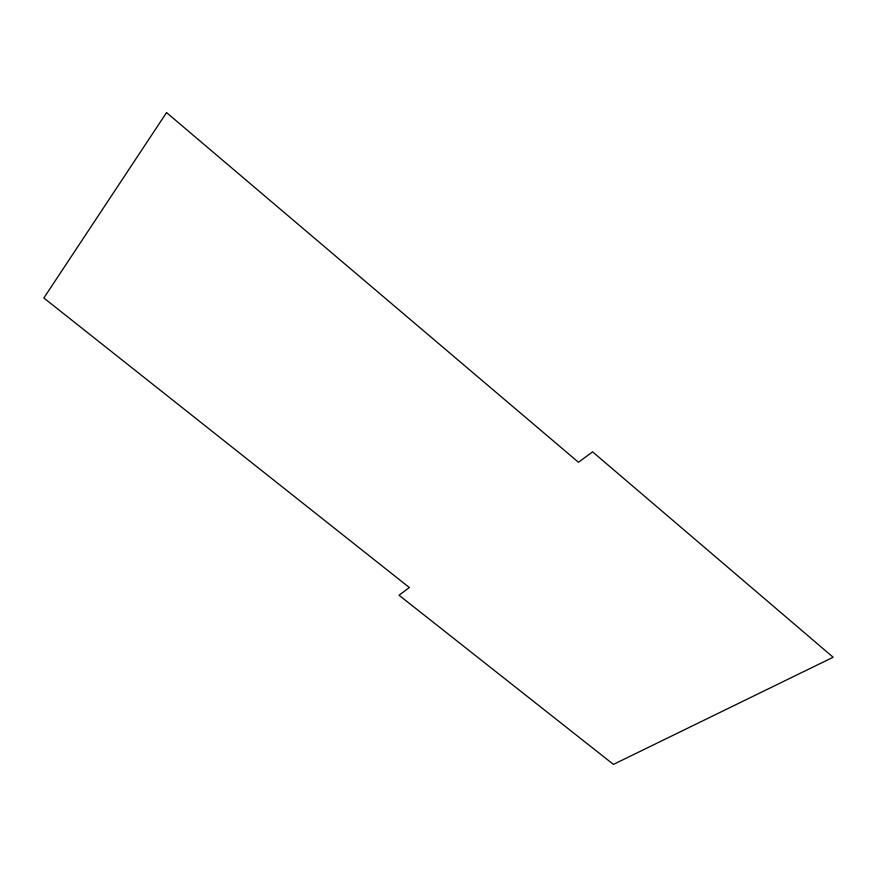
<?xml version="1.0" encoding="UTF-8"?>
<svg xmlns="http://www.w3.org/2000/svg" width="877" height="877" viewBox="0 0 877 877"><rect width="100%" height="100%" fill="white"/><g stroke="black" fill="none" stroke-linecap="round" stroke-linejoin="round"><path stroke-width="1.32" d="M166.542 112.596L43.85 297.994L409.362 587.557L399.002 595.231L613.451 764.404L833.15 657.235L592.589 451.841L578.48 462.289L166.542 112.596"/></g></svg>
